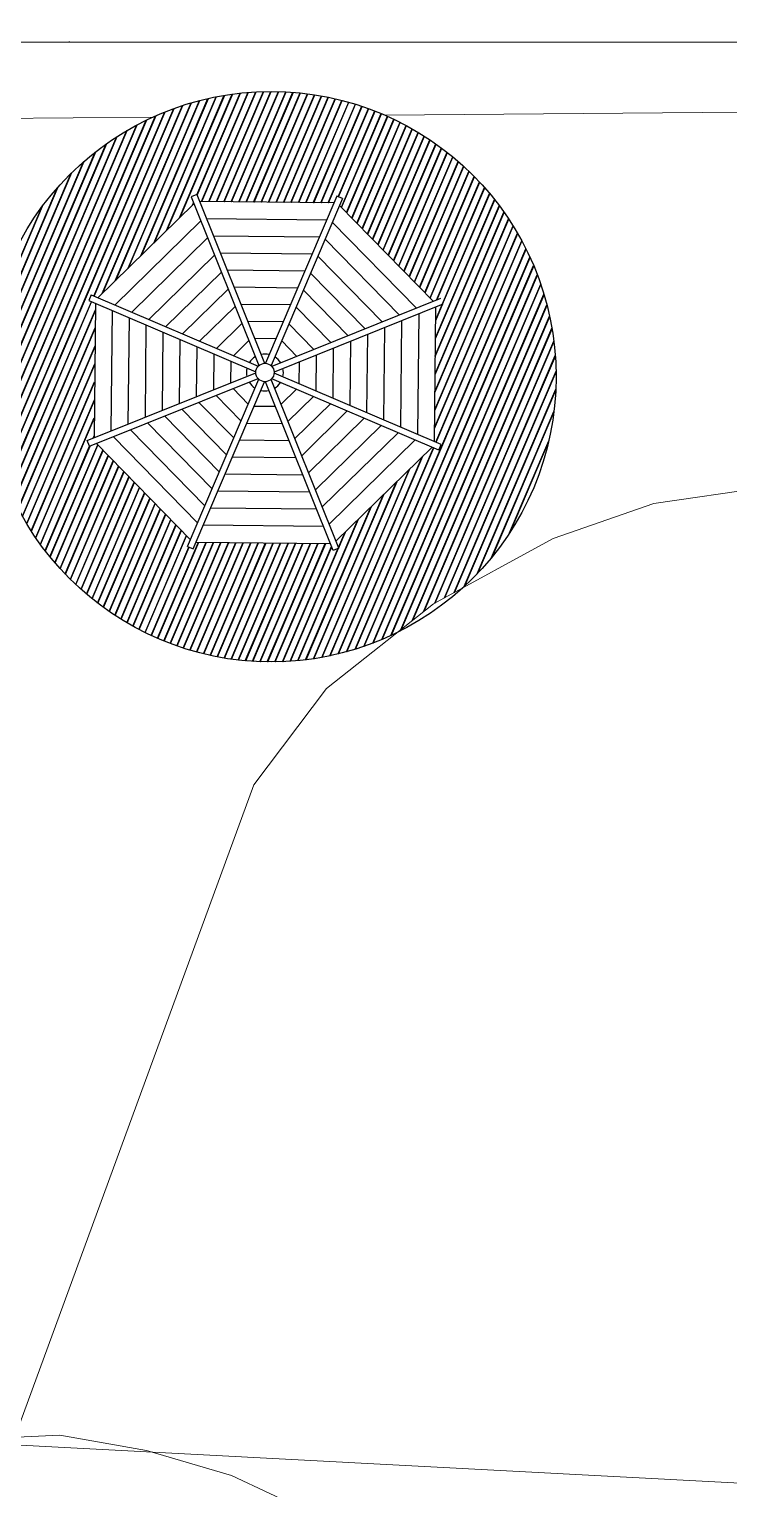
# Model space of a CAD drawing. Header units: millimetres. Extents: x 348 to 2201, y 118 to 1049.
# Drawn here: x 884.03 to 892.87, y 610.16 to 628.58 of the extents above; entities that cross this region are included whole.
import ezdxf

# ---------------------------------------------------------------- set-up
doc = ezdxf.new("R2010")
doc.units = ezdxf.units.MM
for name, color, linetype, lineweight in [('206_MURO_E_MURO_ARRIMO', 7, 'Continuous', 18), ('600_CURVA_MESTRA', 14, 'Continuous', 18), ('PA6_TERRENO', 6, 'Continuous', 18)]:
    doc.layers.add(name, color=color, linetype=linetype, lineweight=lineweight)
doc.layers.add('VEGETAIS', color=3, linetype='Continuous')

msp = doc.modelspace()

# ---------------------------------------------------------------- hatches: boundary and pattern name
h = msp.add_hatch()
h.set_pattern_fill('JIS_RC_30', color=256, scale=0.0029, angle=21.8924)
h.set_pattern_definition([(66.892362, (-996.27785, -2138.987124), (-0.0800199193, 0.0341439967), []), (66.892362, (-996.27516, -2138.98604), (-0.0800199193, 0.0341439967), []), (66.892362, (-996.272465, -2138.98496), (-0.0800199193, 0.0341439967), [])])
h.paths.add_polyline_path([(883.749, 622.854, 0.437272), (888.688, 620.971), (889.141, 621.33), (889.507, 621.529, 0.313893), (890.429, 625.539, 1)])
h.paths.add_polyline_path([(886.152, 626.494), (886.187, 626.407), (887.883, 626.389), (887.92, 626.475), (887.991, 626.445), (887.954, 626.358), (889.141, 625.146), (889.228, 625.181), (889.257, 625.109), (889.17, 625.074), (889.152, 623.378), (889.238, 623.341), (889.208, 623.27), (889.122, 623.307), (887.909, 622.12), (887.944, 622.033), (887.872, 622.004), (887.838, 622.091), (886.141, 622.109), (886.104, 622.023), (886.033, 622.053), (886.07, 622.139), (884.883, 623.352), (884.796, 623.317), (884.767, 623.389), (884.854, 623.424), (884.872, 625.12), (884.786, 625.157), (884.817, 625.228), (884.903, 625.191), (886.115, 626.378), (886.08, 626.465)], flags=16)
h.paths.add_polyline_path([(887.12, 624.292, -1), (886.904, 624.206, -1)], flags=0)

# ---------------------------------------------------------------- linework, layer by layer
at = {"color": 7, "linetype": 'Continuous'}
for p, q in [((886.152, 626.494), (886.08, 626.465)), ((886.08, 626.465), (886.935, 624.336)), ((886.152, 626.494), (887.007, 624.365)), ((887.92, 626.475), (887.02, 624.365)), ((887.991, 626.445), (887.091, 624.335)), ((887.991, 626.445), (887.92, 626.475)), ((886.115, 626.378), (884.903, 625.191)), ((887.883, 626.389), (886.187, 626.407)), ((889.141, 625.146), (887.954, 626.358)), ((885.117, 625.1), (886.202, 626.162)), ((886.274, 626.191), (887.792, 626.175)), ((887.863, 626.144), (888.925, 625.06)), ((885.331, 625.009), (886.288, 625.946)), ((886.36, 625.975), (887.701, 625.961)), ((887.772, 625.931), (888.71, 624.973)), ((885.545, 624.917), (886.375, 625.73)), ((886.447, 625.759), (887.609, 625.747)), ((887.681, 625.717), (888.494, 624.886)), ((885.758, 624.826), (886.462, 625.515)), ((886.534, 625.544), (887.518, 625.533)), ((886.62, 625.328), (887.427, 625.319)), ((887.589, 625.503), (888.278, 624.799)), ((884.817, 625.228), (884.786, 625.157)), ((884.786, 625.157), (886.896, 624.256)), ((884.817, 625.228), (886.927, 624.328)), ((885.972, 624.735), (886.549, 625.299)), ((889.228, 625.181), (887.099, 624.326)), ((887.498, 625.289), (888.062, 624.713)), ((884.872, 625.12), (884.854, 623.424)), ((885.07, 623.51), (885.086, 625.029)), ((886.186, 624.643), (886.635, 625.083)), ((886.707, 625.112), (887.335, 625.105)), ((889.257, 625.109), (887.128, 624.254)), ((887.407, 625.075), (887.846, 624.626)), ((888.954, 624.988), (888.938, 623.469)), ((889.152, 623.378), (889.17, 625.074)), ((885.286, 623.597), (885.3, 624.937)), ((885.502, 623.684), (885.514, 624.846)), ((886.4, 624.552), (886.722, 624.867)), ((886.794, 624.896), (887.244, 624.891)), ((887.315, 624.861), (887.63, 624.539)), ((888.523, 624.814), (888.51, 623.652)), ((888.738, 624.901), (888.724, 623.561)), ((885.718, 623.77), (885.728, 624.755)), ((885.933, 623.857), (885.942, 624.663)), ((886.614, 624.461), (886.809, 624.651)), ((886.881, 624.68), (887.153, 624.677)), ((887.224, 624.647), (887.414, 624.452)), ((888.091, 624.641), (888.082, 623.834)), ((888.307, 624.727), (888.296, 623.743)), ((886.149, 623.944), (886.156, 624.572)), ((886.365, 624.031), (886.37, 624.481)), ((887.659, 624.467), (887.654, 624.017)), ((887.875, 624.554), (887.868, 623.926)), ((884.767, 623.389), (886.896, 624.244)), ((886.581, 624.117), (886.584, 624.39)), ((889.238, 623.341), (887.128, 624.242)), ((887.443, 624.38), (887.441, 624.108)), ((884.796, 623.317), (886.925, 624.172)), ((886.033, 622.053), (886.933, 624.163)), ((886.104, 622.023), (887.005, 624.133)), ((886.8, 623.851), (886.61, 624.045)), ((887.872, 622.004), (887.017, 624.133)), ((887.944, 622.033), (887.089, 624.162)), ((889.208, 623.27), (887.098, 624.17)), ((887.41, 624.037), (887.216, 623.847)), ((886.618, 623.423), (886.178, 623.872)), ((886.709, 623.637), (886.394, 623.959)), ((887.624, 623.946), (887.302, 623.631)), ((887.838, 623.854), (887.389, 623.415)), ((886.435, 622.995), (885.747, 623.699)), ((886.526, 623.209), (885.962, 623.785)), ((887.144, 623.818), (886.872, 623.821)), ((888.052, 623.763), (887.476, 623.199)), ((888.266, 623.672), (887.563, 622.983)), ((886.252, 622.567), (885.315, 623.525)), ((886.344, 622.781), (885.531, 623.612)), ((887.23, 623.602), (886.78, 623.607)), ((888.48, 623.581), (887.649, 622.767)), ((888.694, 623.489), (887.736, 622.552)), ((884.883, 623.352), (886.07, 622.139)), ((886.161, 622.353), (885.099, 623.438)), ((887.317, 623.386), (886.689, 623.393)), ((888.908, 623.398), (887.823, 622.336)), ((887.909, 622.12), (889.122, 623.307)), ((889.208, 623.27), (889.238, 623.341)), ((887.404, 623.17), (886.598, 623.179)), ((887.491, 622.954), (886.506, 622.965)), ((887.577, 622.739), (886.415, 622.751)), ((887.664, 622.523), (886.324, 622.537)), ((887.751, 622.307), (886.233, 622.323)), ((886.033, 622.053), (886.104, 622.023)), ((886.141, 622.109), (887.838, 622.091))]:
    msp.add_line(p, q, dxfattribs=at)
for p, q in [((884.796, 623.317), (884.767, 623.389)), ((887.944, 622.033), (887.872, 622.004))]:
    msp.add_line(p, q)
msp.add_circle((887.089, 624.196), 3.6)
msp.add_circle((887.012, 624.249), 0.116, dxfattribs=at)
for start, end in [(121.4864, 147.2979), (76.4865, 102.2979), (31.4864, 57.2978), (166.4864, 192.2979), (346.4864, 12.298), (211.4864, 237.2979), (301.4864, 327.2979), (256.4864, 282.2979)]:
    msp.add_arc((887.012, 624.249), 0.233, start, end, dxfattribs=at)
at = {"layer": '206_MURO_E_MURO_ARRIMO'}
for points in [[(888.527, 627.496), (908.564, 627.663)], [(883.579, 627.455), (885.596, 627.472)], [(883.716, 610.435), (886.873, 619.044), (887.79, 620.26), (889.141, 621.33), (890.651, 622.153), (891.922, 622.596), (893.318, 622.797), (907.781, 622.155)], [(864.698, 531.554), (866.854, 545.686), (869.369, 562.563), (870.536, 584.456), (870.702, 586.3), (871.872, 590.046), (878.65, 608.063), (879.24, 608.833), (880.263, 609.629), (881.484, 610.282), (882.42, 610.6), (883.441, 610.738), (896.76, 610.035)]]:
    msp.add_lwpolyline(points, dxfattribs=at)
at = {"layer": '600_CURVA_MESTRA', "elevation": 725, "flags": 128}
msp.add_lwpolyline([(877.722, 606.38), (877.903, 606.709), (878.394, 607.662), (878.965, 608.672), (879.855, 609.569), (880.933, 610.102), (882.173, 610.53), (883.242, 610.783), (884.42, 610.84), (885.515, 610.647), (886.589, 610.33), (887.557, 609.875), (888.461, 609.328), (889.422, 608.811), (890.313, 608.194), (890.929, 607.368), (891.572, 606.579), (892.713, 606.225), (893.941, 606.234)], dxfattribs=at)
at = {"layer": 'PA6_TERRENO'}
msp.add_lwpolyline([(881.453, 628.416), (881.473, 708.42), (943.264, 711.703), (942.851, 628.416)], close=True, dxfattribs=at)
at = {"layer": 'VEGETAIS'}
msp.add_line((884.548, 628.416), (884.536, 628.416), dxfattribs=at)

doc.saveas('drawing.dxf')
